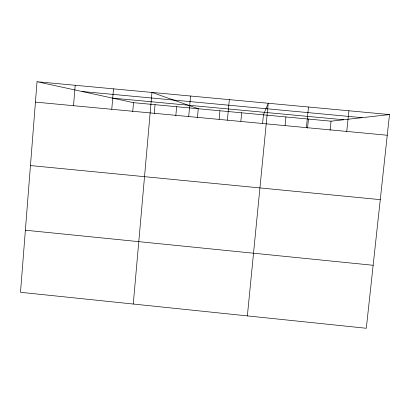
<?xml version="1.0" encoding="UTF-8"?>
<svg xmlns="http://www.w3.org/2000/svg" width="410" height="410" viewBox="0 0 410 410"><rect width="100%" height="100%" fill="white"/><g stroke="black" fill="none" stroke-linecap="round" stroke-linejoin="round"><path stroke-width="0.61" d="M37.038 81.728L20.5 292.299L366.309 328.272L389.5 114.559L37.038 81.728L133.516 102.664L331.044 121.186L389.5 114.559M73.528 105.693L75.194 85.28M111.766 109.296L113.503 88.852M132.743 111.566L133.516 102.664M133.276 304.03L151.961 92.434L198.261 108.737L197.441 117.66M154.262 113.59L155.052 104.683M175.823 115.625L176.633 106.708M188.692 116.542L190.568 96.027M219.145 119.233L219.939 110.767M227.381 120.186L229.328 99.64M240.854 121.278L241.664 112.806M262.61 123.323L263.44 114.846L268.242 103.264L247.368 315.9M285.078 125.439L285.924 116.952M306.403 127.628L308.499 107.015M307.531 128.171L308.458 119.069M330.101 130.293L331.044 121.186M346.747 131.431L348.915 110.777M82.097 91.507L362.086 117.665M112.596 98.128L343.641 119.756M35.439 102.105L387.255 135.249M30.453 165.553L380.265 199.649M25.374 230.215L373.146 265.275"/></g></svg>
